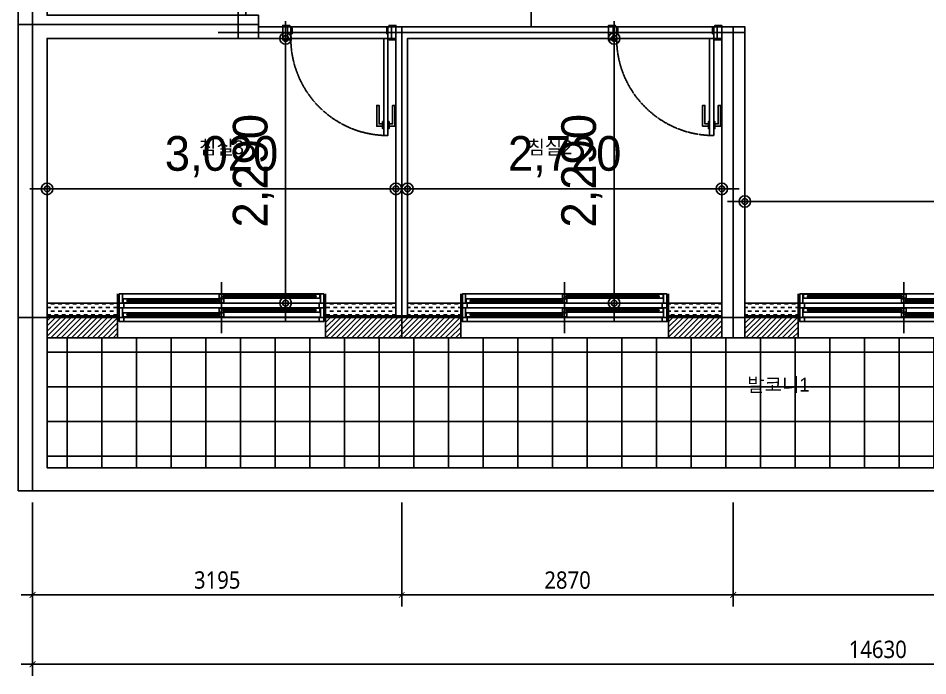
# Model space of a CAD drawing. Extents: x -125 to 16400, y -1600 to 10435.
# Drawn here: x -125 to 7748, y -1600 to 4090 of the extents above; entities that cross this region are included whole.
import ezdxf

# ---------------------------------------------------------------- set-up
doc = ezdxf.new("R2010")
doc.units = 0
doc.header["$MEASUREMENT"] = 0
for name, pattern in [('AUDIT_D_220706163347-0', [0]), ('CEN', [62, 60, -1, 0, -1]), ('평면도(기준)$0$CENTER2', [16.25, 15, -0.5, 0.25, -0.5])]:
    doc.linetypes.add(name, pattern=pattern)
for name, color, linetype in [('A_HAT', 8, 'Continuous'), ('AA-XXXX-DIMS', 7, 'Continuous'), ('CEN_CON', 1, 'CEN'), ('CEN_WALL', 12, 'CEN'), ('CONC', 2, 'Continuous'), ('DIM', 7, 'AUDIT_D_220706163347-0'), ('FIN', 6, 'Continuous'), ('INS', 8, 'Continuous'), ('SINA-F-FRAME', 4, 'Continuous'), ('WAL', 3, 'Continuous'), ('WAL_DRY', 7, 'Continuous'), ('WIN', 4, 'Continuous'), ('바닥타일', 8, 'Continuous'), ('실명', 3, 'AUDIT_D_220706163347-0'), ('평면도(기준)$0$1.EC-F-DOOR', 4, 'Continuous'), ('평면도(기준)$0$1.EC-F-DOOR-F', 4, 'Continuous')]:
    doc.layers.add(name, color=color, linetype=linetype)
doc.layers.add('Defpoint', color=135, linetype='Continuous', plot=False)
doc.styles.add('HAUD01', font='Dotum.ttf')
doc.styles.add('맑은고딕', font='malgun.ttf', dxfattribs={"width": 0.9})
doc.dimstyles.new('HAUD-100', dxfattribs={"dimscale": 100, "dimtxt": 3, "dimasz": 1, "dimexe": 0, "dimexo": 3, "dimgap": 1, "dimtad": 1, "dimdec": 0, "dimdsep": 46, "dimlunit": 6, "dimtxsty": 'HAUD01', "dimblk": 'DIMDOT', "dimcen": 2.5, "dimdle": 1.5, "dimclrd": 7, "dimclre": 7, "dimclrt": 3, "dimadec": 0, "dimazin": 0, "dimtfac": 1, "dimtdec": 0, "dimtix": 1, "dimtmove": 2, "dimatfit": 3, "dimfxl": 1, "dimtvp": 1, "dimtolj": 1, "dimtzin": 0, "dimarcsym": 0})
doc.dimstyles.new('MCDIM-50', dxfattribs={"dimscale": 50, "dimtxt": 3, "dimasz": 1, "dimexe": 2, "dimexo": 2, "dimgap": 1, "dimtad": 1, "dimdec": 0, "dimzin": 0, "dimdsep": 46, "dimtxsty": '맑은고딕', "dimblk1": 'ARCHTICK', "dimblk2": 'ARCHTICK', "dimsah": 1, "dimcen": 0.09, "dimdle": 2, "dimclrd": 7, "dimclre": 7, "dimclrt": 3, "dimadec": 0, "dimazin": 0, "dimtfac": 1, "dimtdec": 0, "dimtix": 1, "dimtmove": 2, "dimatfit": 3, "dimldrblk": 'ARCHTICK', "dimfxl": 1, "dimtolj": 1, "dimtzin": 0, "dimarcsym": 0})
pattern_1 = [(45, (0, 0), (-22.45064, 22.45064), [])]
pattern_2 = [(0, (0, 0), (31.75, 31.75), [31.75, -31.75])]

# ---------------------------------------------------------------- blocks, each defined once
blk = doc.blocks.new('A$C3C3C21E6')
at = {"layer": '평면도(기준)$0$1.EC-F-DOOR'}
blk.add_lwpolyline([(70, -210), (70, -1049.6), (106, -1049.6), (106, -210), (70, -210)], dxfattribs=at)
at = {"layer": '평면도(기준)$0$1.EC-F-DOOR', "color": 8}
for points in [[(60, -969.6), (10, -969.6), (10, -789.6), (30, -789.6), (30, -949.6), (60, -949.6)], [(116.1, -969.6), (166.1, -969.6), (166.1, -789.6), (146.1, -789.6), (146.1, -949.6), (116.1, -949.6)]]:
    blk.add_lwpolyline(points, dxfattribs=at)
for points in [[(70, -929.6), (70, -989.6), (60, -989.6), (60, -929.6)], [(106, -929.6), (106, -989.6), (116, -989.6), (116, -929.6)]]:
    blk.add_lwpolyline(points, close=True, dxfattribs=at)
at = {"layer": '평면도(기준)$0$1.EC-F-DOOR', "color": 1, "linetype": '평면도(기준)$0$CENTER2', "ltscale": 6}
blk.add_arc((69.4, -209.7), 840.6, 272.49818, 359.98243, dxfattribs=at)
at = {"layer": '평면도(기준)$0$1.EC-F-DOOR-F'}
for points in [[(60, -110), (40, -110), (0, -110), (0, -98), (60, -98)], [(40, -110), (70, -110), (70, -210), (40, -210)], [(70, -120), (80, -120), (80, -170), (70, -170)], [(910, -120), (900, -120), (900, -170), (910, -170)], [(940, -110), (910, -110), (910, -210), (940, -210)], [(920, -110), (940, -110), (980, -110), (980, -98), (920, -98)], [(0, -222), (60, -222), (60, -210), (0, -210)], [(920, -222), (980, -222), (980, -210), (920, -210)]]:
    blk.add_lwpolyline(points, close=True, dxfattribs=at)
blk = doc.blocks.new('WIN_이중창_3600')
at = {"layer": 'Defpoint'}
for p, q in [((-15, 240), (-15, 0)), ((3585, 240), (3585, 0))]:
    blk.add_line(p, q, dxfattribs=at)
at = {"layer": 'WIN'}
for p, q in [((900, -100), (900, 340)), ((2670, -100), (2670, 340))]:
    blk.add_line(p, q, dxfattribs=at)
at = {"layer": 'WIN', "color": 8}
for p, q in [((3542, 240), (28, 240)), ((880, 237), (73, 237)), ((3497, 237), (2690, 237)), ((3530, 158), (40, 158)), ((880, 202), (73, 202)), ((2650, 196), (920, 196)), ((2650, 161), (920, 161)), ((3497, 202), (2690, 202)), ((3530, 120), (40, 120)), ((880, 117), (73, 117)), ((880, 82), (73, 82)), ((3497, 117), (2690, 117)), ((3497, 82), (2690, 82)), ((3530, 38), (40, 38)), ((3530, 0), (40, 0)), ((2650, 76), (920, 76)), ((2650, 41), (920, 41))]:
    blk.add_line(p, q, dxfattribs=at)
at = {"layer": 'WIN'}
for points in [[(40, 158), (28, 158), (28, 240), (0, 240), (0, 120), (40, 120), (40, 158)], [(73, 216.5), (73, 202), (33, 202), (33, 237), (73, 237), (73, 222.5)], [(880, 216.5), (880, 202), (920, 202), (920, 237), (880, 237), (880, 222.5)], [(2690, 216.5), (2690, 202), (2650, 202), (2650, 237), (2690, 237), (2690, 222.5)], [(3497, 216.5), (3497, 202), (3537, 202), (3537, 237), (3497, 237), (3497, 222.5)], [(3530, 158), (3542, 158), (3542, 240), (3570, 240), (3570, 120), (3530, 120), (3530, 158)], [(887, 222.5), (887, 216.5), (66, 216.5), (66, 222.5), (887, 222.5)], [(920, 175.5), (920, 161), (880, 161), (880, 196), (920, 196), (920, 181.5)], [(2657, 181.5), (2657, 175.5), (913, 175.5), (913, 181.5), (2657, 181.5)], [(2650, 175.5), (2650, 161), (2690, 161), (2690, 196), (2650, 196), (2650, 181.5)], [(3504, 222.5), (3504, 216.5), (2683, 216.5), (2683, 222.5), (3504, 222.5)], [(40, 38), (28, 38), (28, 120), (0, 120), (0, 0), (40, 0), (40, 38)], [(73, 96.5), (73, 82), (33, 82), (33, 117), (73, 117), (73, 102.5)], [(887, 102.5), (887, 96.5), (66, 96.5), (66, 102.5), (887, 102.5)], [(880, 96.5), (880, 82), (920, 82), (920, 117), (880, 117), (880, 102.5)], [(2690, 96.5), (2690, 82), (2650, 82), (2650, 117), (2690, 117), (2690, 102.5)], [(3504, 102.5), (3504, 96.5), (2683, 96.5), (2683, 102.5), (3504, 102.5)], [(3497, 96.5), (3497, 82), (3537, 82), (3537, 117), (3497, 117), (3497, 102.5)], [(3530, 38), (3542, 38), (3542, 120), (3570, 120), (3570, 0), (3530, 0), (3530, 38)], [(920, 55.5), (920, 41), (880, 41), (880, 76), (920, 76), (920, 61.5)], [(2657, 61.5), (2657, 55.5), (913, 55.5), (913, 61.5), (2657, 61.5)], [(2650, 55.5), (2650, 41), (2690, 41), (2690, 76), (2650, 76), (2650, 61.5)]]:
    blk.add_lwpolyline(points, dxfattribs=at)
blk = doc.blocks.new('WIN_이중창_1800')
at = {"layer": 'Defpoint'}
for p, q in [((-15, 240), (-15, 0)), ((1785, 240), (1785, 0))]:
    blk.add_line(p, q, dxfattribs=at)
at = {"layer": 'WIN'}
blk.add_line((885, -100), (885, 340), dxfattribs=at)
at = {"layer": 'WIN', "color": 8}
for p, q in [((1742, 240), (28, 240)), ((1697, 237), (905, 237)), ((1730, 158), (40, 158)), ((865, 196), (73, 196)), ((865, 161), (73, 161)), ((1697, 202), (905, 202)), ((1730, 120), (40, 120)), ((1697, 117), (905, 117)), ((1697, 82), (905, 82)), ((1730, 38), (40, 38)), ((1730, 0), (40, 0)), ((865, 76), (73, 76)), ((865, 41), (73, 41))]:
    blk.add_line(p, q, dxfattribs=at)
at = {"layer": 'WIN'}
for points in [[(40, 158), (28, 158), (28, 240), (0, 240), (0, 120), (40, 120), (40, 158)], [(905, 216.5), (905, 202), (865, 202), (865, 237), (905, 237), (905, 222.5)], [(1697, 216.5), (1697, 202), (1737, 202), (1737, 237), (1697, 237), (1697, 222.5)], [(1730, 158), (1742, 158), (1742, 240), (1770, 240), (1770, 120), (1730, 120), (1730, 158)], [(73, 175.5), (73, 161), (33, 161), (33, 196), (73, 196), (73, 181.5)], [(872, 181.5), (872, 175.5), (66, 175.5), (66, 181.5), (872, 181.5)], [(865, 175.5), (865, 161), (905, 161), (905, 196), (865, 196), (865, 181.5)], [(1704, 222.5), (1704, 216.5), (898, 216.5), (898, 222.5), (1704, 222.5)], [(40, 38), (28, 38), (28, 120), (0, 120), (0, 0), (40, 0), (40, 38)], [(905, 96.5), (905, 82), (865, 82), (865, 117), (905, 117), (905, 102.5)], [(1704, 102.5), (1704, 96.5), (898, 96.5), (898, 102.5), (1704, 102.5)], [(1697, 96.5), (1697, 82), (1737, 82), (1737, 117), (1697, 117), (1697, 102.5)], [(1730, 38), (1742, 38), (1742, 120), (1770, 120), (1770, 0), (1730, 0), (1730, 38)], [(73, 55.5), (73, 41), (33, 41), (33, 76), (73, 76), (73, 61.5)], [(872, 61.5), (872, 55.5), (66, 55.5), (66, 61.5), (872, 61.5)], [(865, 55.5), (865, 41), (905, 41), (905, 76), (865, 76), (865, 61.5)]]:
    blk.add_lwpolyline(points, dxfattribs=at)
blk = doc.blocks.new('_ArchTick')
at = {"color": 0, "linetype": 'ByBlock', "const_width": 0.15}
blk.add_lwpolyline([(-0.5, -0.5), (0.5, 0.5)], dxfattribs=at)
blk = doc.blocks.new('*D48')
at = {"layer": 'Defpoints', "color": 0, "transparency": 16777216}
for p in [(0, 0), (14630, 0), (14630, -1500)]:
    blk.add_point(p, dxfattribs=at)
at = {"layer": 'DIM', "color": 7, "lineweight": -2, "transparency": 16777216}
for p, q in [((0, -100), (0, -1600)), ((14630, -100), (14630, -1600)), ((-100, -1500), (14730, -1500))]:
    blk.add_line(p, q, dxfattribs=at)
at = {"layer": 'DIM', "color": 7, "lineweight": -2, "transparency": 16777216, "xscale": 50, "yscale": 50, "zscale": 50, "rotation": 180}
blk.add_blockref('_ArchTick', (0, -1500), dxfattribs=at)
at = {"layer": 'DIM', "color": 7, "lineweight": -2, "transparency": 16777216, "xscale": 50, "yscale": 50, "zscale": 50}
blk.add_blockref('_ArchTick', (14630, -1500), dxfattribs=at)
at = {"layer": 'DIM', "color": 3, "transparency": 16777216, "insert": (7315, -1372.1), "char_height": 150, "attachment_point": 5, "style": '맑은고딕'}
blk.add_mtext('\\A1;14630', dxfattribs=at)
blk = doc.blocks.new('*D49')
at = {"layer": 'Defpoints', "color": 0, "transparency": 16777216}
for p in [(0, 0), (3195, 0), (3195, -900)]:
    blk.add_point(p, dxfattribs=at)
at = {"layer": 'DIM', "color": 7, "lineweight": -2, "transparency": 16777216}
for p, q in [((0, -100), (0, -1000)), ((3195, -100), (3195, -1000)), ((-100, -900), (3295, -900))]:
    blk.add_line(p, q, dxfattribs=at)
at = {"layer": 'DIM', "color": 7, "lineweight": -2, "transparency": 16777216, "xscale": 50, "yscale": 50, "zscale": 50, "rotation": 180}
blk.add_blockref('_ArchTick', (0, -900), dxfattribs=at)
at = {"layer": 'DIM', "color": 7, "lineweight": -2, "transparency": 16777216, "xscale": 50, "yscale": 50, "zscale": 50}
blk.add_blockref('_ArchTick', (3195, -900), dxfattribs=at)
at = {"layer": 'DIM', "color": 3, "transparency": 16777216, "insert": (1597.5, -772.1), "char_height": 150, "attachment_point": 5, "style": '맑은고딕'}
blk.add_mtext('\\A1;3195', dxfattribs=at)
blk = doc.blocks.new('*D50')
at = {"layer": 'Defpoints', "color": 0, "transparency": 16777216}
for p in [(3195, 0), (6065, 0), (6065, -900)]:
    blk.add_point(p, dxfattribs=at)
at = {"layer": 'DIM', "color": 7, "lineweight": -2, "transparency": 16777216}
for p, q in [((3195, -100), (3195, -1000)), ((6065, -100), (6065, -1000)), ((3095, -900), (6165, -900))]:
    blk.add_line(p, q, dxfattribs=at)
at = {"layer": 'DIM', "color": 7, "lineweight": -2, "transparency": 16777216, "xscale": 50, "yscale": 50, "zscale": 50, "rotation": 180}
blk.add_blockref('_ArchTick', (3195, -900), dxfattribs=at)
at = {"layer": 'DIM', "color": 7, "lineweight": -2, "transparency": 16777216, "xscale": 50, "yscale": 50, "zscale": 50}
blk.add_blockref('_ArchTick', (6065, -900), dxfattribs=at)
at = {"layer": 'DIM', "color": 3, "transparency": 16777216, "insert": (4630, -772.5), "char_height": 150, "attachment_point": 5, "style": '맑은고딕'}
blk.add_mtext('\\A1;2870', dxfattribs=at)
blk = doc.blocks.new('*D51')
at = {"layer": 'Defpoints', "color": 0, "transparency": 16777216}
for p in [(6065, 0), (10785, 0), (10785, -900)]:
    blk.add_point(p, dxfattribs=at)
at = {"layer": 'DIM', "color": 7, "lineweight": -2, "transparency": 16777216}
for p, q in [((6065, -100), (6065, -1000)), ((10785, -100), (10785, -1000)), ((5965, -900), (10885, -900))]:
    blk.add_line(p, q, dxfattribs=at)
at = {"layer": 'DIM', "color": 7, "lineweight": -2, "transparency": 16777216, "xscale": 50, "yscale": 50, "zscale": 50, "rotation": 180}
blk.add_blockref('_ArchTick', (6065, -900), dxfattribs=at)
at = {"layer": 'DIM', "color": 7, "lineweight": -2, "transparency": 16777216, "xscale": 50, "yscale": 50, "zscale": 50}
blk.add_blockref('_ArchTick', (10785, -900), dxfattribs=at)
at = {"layer": 'DIM', "color": 3, "transparency": 16777216, "insert": (8425, -772.5), "char_height": 150, "attachment_point": 5, "style": '맑은고딕'}
blk.add_mtext('\\A1;4720', dxfattribs=at)
blk = doc.blocks.new('DIMDOT')
at = {"layer": 'AA-XXXX-DIMS'}
for p, q in [((0, -1.5), (0, 1.5)), ((-1.5, 0), (1.5, 0))]:
    blk.add_line(p, q, dxfattribs=at)
for radius in [0.5, 0.25]:
    blk.add_circle((0, 0), radius, dxfattribs=at)
blk = doc.blocks.new('*D63')
at = {"layer": 'Defpoints', "color": 0, "transparency": 16777216}
for p in [(6165, 2504), (10685, 2504), (10685, 2504)]:
    blk.add_point(p, dxfattribs=at)
at = {"layer": 'DIM', "color": 7, "lineweight": -2, "transparency": 16777216}
for p, q in [((6165, 2804), (6165, 2504)), ((10685, 2804), (10685, 2504)), ((6265, 2504), (10585, 2504))]:
    blk.add_line(p, q, dxfattribs=at)
at = {"layer": 'DIM', "color": 7, "lineweight": -2, "transparency": 16777216, "xscale": 100, "yscale": 100, "zscale": 100, "rotation": 180}
blk.add_blockref('DIMDOT', (6165, 2504), dxfattribs=at)
at = {"layer": 'DIM', "color": 7, "lineweight": -2, "transparency": 16777216, "xscale": 100, "yscale": 100, "zscale": 100}
blk.add_blockref('DIMDOT', (10685, 2504), dxfattribs=at)
at = {"layer": 'DIM', "color": 3, "transparency": 16777216, "insert": (8425, 2783.1), "char_height": 300, "attachment_point": 5, "style": 'HAUD01'}
blk.add_mtext('\\A1;4,520', dxfattribs=at)
blk = doc.blocks.new('*D67')
at = {"layer": 'Defpoints', "color": 0, "transparency": 16777216}
for p in [(3245, 2613), (5965, 2613), (5965, 2613)]:
    blk.add_point(p, dxfattribs=at)
at = {"layer": 'DIM', "color": 7, "lineweight": -2, "transparency": 16777216}
for p, q in [((3245, 2913), (3245, 2613)), ((5965, 2913), (5965, 2613)), ((3345, 2613), (5865, 2613))]:
    blk.add_line(p, q, dxfattribs=at)
at = {"layer": 'DIM', "color": 7, "lineweight": -2, "transparency": 16777216, "xscale": 100, "yscale": 100, "zscale": 100, "rotation": 180}
blk.add_blockref('DIMDOT', (3245, 2613), dxfattribs=at)
at = {"layer": 'DIM', "color": 7, "lineweight": -2, "transparency": 16777216, "xscale": 100, "yscale": 100, "zscale": 100}
blk.add_blockref('DIMDOT', (5965, 2613), dxfattribs=at)
at = {"layer": 'DIM', "color": 3, "transparency": 16777216, "insert": (4605, 2892.1), "char_height": 300, "attachment_point": 5, "style": 'HAUD01'}
blk.add_mtext('\\A1;2,720', dxfattribs=at)
blk = doc.blocks.new('*D68')
at = {"layer": 'Defpoints', "color": 0, "transparency": 16777216}
for p in [(5033, 3915), (5033, 3915), (5033, 1625)]:
    blk.add_point(p, dxfattribs=at)
at = {"layer": 'DIM', "color": 7, "lineweight": -2, "transparency": 16777216}
for p, q in [((5333, 3915), (5033, 3915)), ((5033, 1725), (5033, 3815)), ((5333, 1625), (5033, 1625))]:
    blk.add_line(p, q, dxfattribs=at)
at = {"layer": 'DIM', "color": 7, "lineweight": -2, "transparency": 16777216, "xscale": 100, "yscale": 100, "zscale": 100}
for p, rotation in [((5033, 3915), 90), ((5033, 1625), 270)]:
    blk.add_blockref('DIMDOT', p, dxfattribs=dict(at, rotation=rotation))
at = {"layer": 'DIM', "color": 3, "transparency": 16777216, "insert": (4753.9, 2770), "char_height": 300, "attachment_point": 5, "rotation": 90, "style": 'HAUD01'}
blk.add_mtext('\\A1;2,290', dxfattribs=at)
blk = doc.blocks.new('*D69')
at = {"layer": 'Defpoints', "color": 0, "transparency": 16777216}
for p in [(125, 2613), (3145, 2613), (3145, 2613)]:
    blk.add_point(p, dxfattribs=at)
at = {"layer": 'DIM', "color": 7, "lineweight": -2, "transparency": 16777216}
for p, q in [((125, 2913), (125, 2613)), ((3145, 2913), (3145, 2613)), ((225, 2613), (3045, 2613))]:
    blk.add_line(p, q, dxfattribs=at)
at = {"layer": 'DIM', "color": 7, "lineweight": -2, "transparency": 16777216, "xscale": 100, "yscale": 100, "zscale": 100, "rotation": 180}
blk.add_blockref('DIMDOT', (125, 2613), dxfattribs=at)
at = {"layer": 'DIM', "color": 7, "lineweight": -2, "transparency": 16777216, "xscale": 100, "yscale": 100, "zscale": 100}
blk.add_blockref('DIMDOT', (3145, 2613), dxfattribs=at)
at = {"layer": 'DIM', "color": 3, "transparency": 16777216, "insert": (1635, 2892.1), "char_height": 300, "attachment_point": 5, "style": 'HAUD01'}
blk.add_mtext('\\A1;3,020', dxfattribs=at)
blk = doc.blocks.new('*D70')
at = {"layer": 'Defpoints', "color": 0, "transparency": 16777216}
for p in [(2190, 3915), (2190, 3915), (2190, 1625)]:
    blk.add_point(p, dxfattribs=at)
at = {"layer": 'DIM', "color": 7, "lineweight": -2, "transparency": 16777216}
for p, q in [((2490, 3915), (2190, 3915)), ((2190, 1725), (2190, 3815)), ((2490, 1625), (2190, 1625))]:
    blk.add_line(p, q, dxfattribs=at)
at = {"layer": 'DIM', "color": 7, "lineweight": -2, "transparency": 16777216, "xscale": 100, "yscale": 100, "zscale": 100}
for p, rotation in [((2190, 3915), 90), ((2190, 1625), 270)]:
    blk.add_blockref('DIMDOT', p, dxfattribs=dict(at, rotation=rotation))
at = {"layer": 'DIM', "color": 3, "transparency": 16777216, "insert": (1910.9, 2770), "char_height": 300, "attachment_point": 5, "rotation": 90, "style": 'HAUD01'}
blk.add_mtext('\\A1;2,290', dxfattribs=at)

msp = doc.modelspace()

# ---------------------------------------------------------------- hatches: boundary and pattern name
at = {"layer": 'A_HAT'}
h = msp.add_hatch(dxfattribs=at)
h.set_pattern_fill('ANSI31', color=256, scale=10, style=0)
h.set_pattern_definition(pattern_1)
h.paths.add_polyline_path([(125, 1325), (735, 1325), (735, 1515), (125, 1515)])
h = msp.add_hatch(dxfattribs=at)
h.set_pattern_fill('ANSI31', color=256, scale=10, style=0)
h.set_pattern_definition(pattern_1)
h.paths.add_polyline_path([(2535, 1325), (3705, 1325), (3705, 1515), (2535, 1515)])
h = msp.add_hatch(dxfattribs=at)
h.set_pattern_fill('ANSI31', color=256, scale=10, style=0)
h.set_pattern_definition(pattern_1)
h.paths.add_polyline_path([(5505, 1325), (5965, 1325), (5965, 1515), (5505, 1515)])
h = msp.add_hatch(dxfattribs=at)
h.set_pattern_fill('ANSI31', color=256, scale=10, style=0)
h.set_pattern_definition(pattern_1)
h.paths.add_polyline_path([(6165, 1325), (6625, 1325), (6625, 1515), (6165, 1515)])
at = {"layer": 'INS'}
h = msp.add_hatch(dxfattribs=at)
h.set_pattern_fill('DASH', color=256, scale=10, style=0)
h.set_pattern_definition(pattern_2)
h.paths.add_polyline_path([(125, 1515), (735, 1515), (735, 1625), (125, 1625)])
h = msp.add_hatch(dxfattribs=at)
h.set_pattern_fill('DASH', color=256, scale=10, style=0)
h.set_pattern_definition(pattern_2)
h.paths.add_polyline_path([(2535, 1515), (3145, 1515), (3145, 1625), (2535, 1625)])
h = msp.add_hatch(dxfattribs=at)
h.set_pattern_fill('DASH', color=256, scale=10, style=0)
h.set_pattern_definition(pattern_2)
h.paths.add_polyline_path([(3245, 1515), (3705, 1515), (3705, 1625), (3245, 1625)])
h = msp.add_hatch(dxfattribs=at)
h.set_pattern_fill('DASH', color=256, scale=10, style=0)
h.set_pattern_definition(pattern_2)
h.paths.add_polyline_path([(5505, 1515), (5965, 1515), (5965, 1625), (5505, 1625)])
h = msp.add_hatch(dxfattribs=at)
h.set_pattern_fill('DASH', color=256, scale=10, style=0)
h.set_pattern_definition(pattern_2)
h.paths.add_polyline_path([(6165, 1515), (6625, 1515), (6625, 1625), (6165, 1625)])
at = {"layer": '바닥타일'}
h = msp.add_hatch(dxfattribs=at)
h.set_pattern_fill('_USER', color=256, scale=300, style=0, double=1, pattern_type=0)
h.set_pattern_definition([(0, (0, 0), (0, 300), []), (90, (0, 0), (-300, 2e-14), [])])
h.paths.add_polyline_path([(125, 200), (12720, 200), (12720, 1490), (12705, 1490), (12705, 1500), (10995, 1500), (10995, 1325), (125, 1325)])

# ---------------------------------------------------------------- linework, layer by layer
at = {"layer": 'CEN_CON'}
for p, q in [((0, 0), (0, 7275)), ((-125, 4035), (1955, 4035)), ((6065, 1325), (6065, 4015)), ((0, 0), (14935, 0))]:
    msp.add_line(p, q, dxfattribs=at)
at = {"layer": 'CEN_WALL'}
for p, q in [((1780, 3915), (1780, 7135)), ((1605, 3965), (6165, 3965)), ((3195, 1325), (3195, 4015)), ((-125, 1500), (10995, 1500))]:
    msp.add_line(p, q, dxfattribs=at)
at = {"layer": 'CONC'}
for points in [[(-125, 0), (13170, 0), (13170, 200), (12840, 200), (12840, 720), (12720, 720), (12720, 200), (125, 200), (125, 3915), (1955, 3915), (1955, 4115), (125, 4115), (125, 7025), (1605, 7025), (1605, 6885), (2335, 6885), (2335, 7135), (1955, 7135), (1955, 7275), (-125, 7275)], [(5965, 1325), (6165, 1325), (6165, 4015), (5965, 4015)]]:
    msp.add_lwpolyline(points, close=True, dxfattribs=at)
at = {"layer": 'FIN'}
for points in [[(1845, 4115), (1955, 4115), (1955, 4015), (4315, 4015), (4315, 5235), (4265, 5235), (4265, 6775), (1845, 6775)], [(4315, 4015), (6165, 4015), (6165, 1625), (10575, 1625), (10575, 1800), (10685, 1800), (10685, 5285), (6465, 5285), (6465, 5235), (4315, 5235)], [(125, 1625), (3145, 1625), (3145, 3915), (125, 3915)], [(3245, 1625), (5965, 1625), (5965, 3915), (3245, 3915)], [(125, 200), (12720, 200), (12720, 1490), (12705, 1490), (12705, 1500), (10995, 1500), (10995, 1325), (125, 1325)]]:
    msp.add_lwpolyline(points, close=True, dxfattribs=at)
at = {"layer": 'INS'}
for points in [[(125, 1515), (735, 1515), (735, 1625), (125, 1625)], [(2535, 1515), (3145, 1515), (3145, 1625), (2535, 1625)], [(3245, 1515), (3705, 1515), (3705, 1625), (3245, 1625)], [(5505, 1515), (5965, 1515), (5965, 1625), (5505, 1625)], [(6165, 1515), (6625, 1515), (6625, 1625), (6165, 1625)]]:
    msp.add_lwpolyline(points, close=True, dxfattribs=at)
at = {"layer": 'WAL'}
for points in [[(125, 1325), (735, 1325), (735, 1515), (125, 1515)], [(2535, 1325), (3705, 1325), (3705, 1515), (2535, 1515)], [(5505, 1325), (5965, 1325), (5965, 1515), (5505, 1515)], [(6165, 1325), (6625, 1325), (6625, 1515), (6165, 1515)]]:
    msp.add_lwpolyline(points, close=True, dxfattribs=at)
at = {"layer": 'WAL_DRY'}
for points in [[(1955, 3915), (2165, 3915), (2165, 4015), (1955, 4015)], [(3145, 1515), (3245, 1515), (3245, 3915), (4985, 3915), (4985, 4015), (3145, 4015)]]:
    msp.add_lwpolyline(points, close=True, dxfattribs=at)
at = {"layer": '바닥타일'}
msp.add_lwpolyline([(125, 200), (12720, 200), (12720, 1490), (12705, 1490), (12705, 1500), (10995, 1500), (10995, 1325), (125, 1325)], close=True, dxfattribs=at)

# ---------------------------------------------------------------- block references
at = {"layer": 'SINA-F-FRAME', "xscale": -1}
for p in [(3145, 4125), (5965, 4125)]:
    msp.add_blockref('A$C3C3C21E6', p, dxfattribs=at)
at = {"layer": 'WIN'}
for name, p in [('WIN_이중창_1800', (750, 1465)), ('WIN_이중창_1800', (3720, 1465)), ('WIN_이중창_3600', (6640, 1465))]:
    msp.add_blockref(name, p, dxfattribs=at)

# ---------------------------------------------------------------- texts
at = {"layer": '실명', "style": 'HAUD01'}
for s, p in [('침실3', (1440, 2913)), ('침실2', (4283, 2913)), ('발코니1', (6185, 859))]:
    msp.add_text(s, height=120, dxfattribs=at).set_placement(p)

# ---------------------------------------------------------------- dimensions: what is measured, and where the dimension line sits
at = {"layer": 'DIM'}
for base, p1, p2, picture, middle in [((2190, 3915), (2190, 1625), (2190, 3915), '*D70', (1910.9, 2770)), ((5033, 3915), (5033, 1625), (5033, 3915), '*D68', (4753.9, 2770))]:
    dim = msp.add_linear_dim(base=base, p1=p1, p2=p2, angle=90, dimstyle='HAUD-100', dxfattribs=at)
    dim.commit()
    dim.dimension.update_dxf_attribs({"geometry": picture, "text_midpoint": middle})
for base, p1, p2, dimstyle, picture, middle in [((3145, 2613), (125, 2613), (3145, 2613), 'HAUD-100', '*D69', (1635, 2892.1)), ((5965, 2613), (3245, 2613), (5965, 2613), 'HAUD-100', '*D67', (4605, 2892.1)), ((10685, 2504), (6165, 2504), (10685, 2504), 'HAUD-100', '*D63', (8425, 2783.1)), ((14630, -1500), (0, 0), (14630, 0), 'MCDIM-50', '*D48', (7315, -1372.1)), ((3195, -900), (0, 0), (3195, 0), 'MCDIM-50', '*D49', (1597.5, -772.1)), ((6065, -900), (3195, 0), (6065, 0), 'MCDIM-50', '*D50', (4630, -772.5)), ((10785, -900), (6065, 0), (10785, 0), 'MCDIM-50', '*D51', (8425, -772.5))]:
    dim = msp.add_linear_dim(base=base, p1=p1, p2=p2, dimstyle=dimstyle, dxfattribs=at)
    dim.commit()
    dim.dimension.update_dxf_attribs({"geometry": picture, "text_midpoint": middle})

doc.saveas('drawing.dxf')
